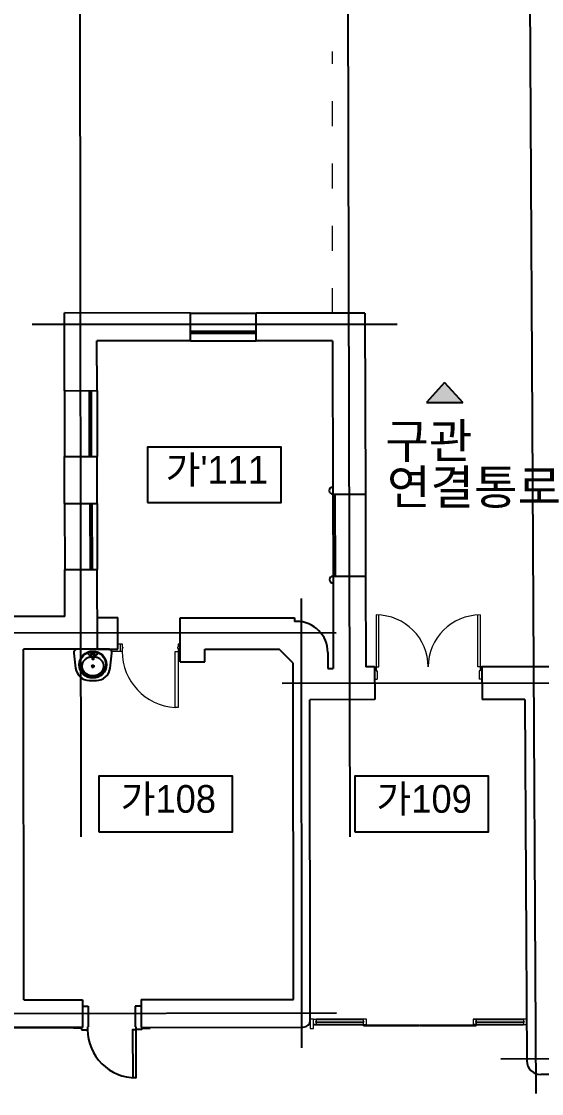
# Model space of a CAD drawing. Header units: millimetres. Extents: x 580267 to 706267, y 28800 to 115200.
# Drawn here: x 616614 to 624115, y 67883 to 83357 of the extents above; entities that cross this region are included whole.
import ezdxf
from ezdxf.enums import TextEntityAlignment as Align

# ---------------------------------------------------------------- set-up
doc = ezdxf.new("R2010")
doc.units = ezdxf.units.MM
doc.header["$LTSCALE"] = 5
doc.linetypes.add('ACAD_ISO03W100', pattern=[30, 12, -18])
for name, color, linetype in [('A-DOOR', 4, 'Continuous'), ('I-WIN', 4, 'Continuous'), ('text', 7, 'Continuous'), ('단면선', 2, 'Continuous'), ('입면', 7, 'Continuous'), ('입면선', 8, 'Continuous'), ('중심선', 1, 'Continuous')]:
    doc.layers.add(name, color=color, linetype=linetype)
doc.layers.add('ELE-2 (마감 창호)', color=4, linetype='Continuous', lineweight=9)
doc.layers.add('HID', color=7, linetype='ACAD_ISO03W100', lineweight=9)
doc.styles.get("Standard").update_dxf_attribs({"font": 'Gulim.ttf'})

# ---------------------------------------------------------------- blocks, each defined once
blk = doc.blocks.new('A$C26F80365')
at = {"layer": '입면선'}
for p, q in [((-25, 194), (25, 194)), ((-26, 0), (27, 0)), ((0, -27), (0, 26))]:
    blk.add_line(p, q, dxfattribs=at)
blk.add_lwpolyline([(-51, -205), (51, -205, 0.382162), (250, -27), (274, 189, 0.447008), (224, 245), (-224, 245, 0.447008), (-274, 189), (-250, -27, 0.382162)], format="xyb", close=True, dxfattribs=at)
blk.add_lwpolyline([(-25, 170), (-22, 170, -0.386916), (-18, 166), (-12, 101), (12, 101), (18, 166, -0.386916), (22, 170), (25, 170)], format="xyb", dxfattribs=at)
for centre, radius in [((0, 23), 196), ((0, 23), 188), ((-43, 182), 21.4), ((0, 182), 6.83), ((43, 182), 21.4), ((0, 0), 12.8)]:
    blk.add_circle(centre, radius, dxfattribs=at)
blk.add_rational_spline([(-15, 134), (-270, 114), (-135, -71), (0, -256), (135, -71), (270, 114), (15, 134)], [1, 0.527194519268, 1, 0.527194519268, 1, 0.527194519268, 1], degree=2, knots=[0, 0, 0, 0.333333, 0.333333, 0.666667, 0.666667, 1, 1, 1], dxfattribs=at)

msp = doc.modelspace()

# ---------------------------------------------------------------- linework, layer by layer
at = {"layer": 'A-DOOR'}
for p, q in [((617494.3, 69144.8), (617577.3, 69144.9)), ((617577.3, 69144.9), (617577.7, 68846.9)), ((618256.1, 69146.1), (618255.7, 68848.1)), ((618339.1, 69146), (618256.1, 69146.1)), ((617363.7, 68837.7), (617363.7, 68827.7)), ((617481.7, 68827.8), (617363.7, 68827.7)), ((617481.7, 68837.8), (617481.7, 68804.8)), ((617481.7, 68804.8), (617568.7, 68804.9)), ((617568.7, 68846.9), (617577.7, 68846.9)), ((617568.7, 68846.9), (617568.7, 68804.9)), ((618264.7, 68848.1), (618255.7, 68848.1)), ((618264.7, 68848.1), (618264.7, 68806.1)), ((618351.7, 68805.9), (618264.7, 68806.1)), ((618351.7, 68838.9), (618351.7, 68805.9)), ((618351.7, 68828.9), (618469.7, 68828.8)), ((618469.7, 68838.8), (618469.7, 68828.8))]:
    msp.add_line(p, q, dxfattribs=at)
msp.add_lwpolyline([(618223.8, 68110.1), (618222.7, 68806.1), (618264.7, 68806.1), (618265.8, 68110.1)], close=True, dxfattribs=at)
msp.add_arc((618264.7, 68806.1), 695.9, 180.09383, 270.09383, dxfattribs=at)
at = {"layer": 'ELE-2 (마감 창호)'}
for p, q in [((618002, 74372.3), (618038, 74372.3)), ((618038, 74372.3), (618038, 74264.3)), ((618038, 74372.3), (618066, 74372.3)), ((618066, 74372.3), (618066, 74327.3)), ((618066, 74327.3), (618074, 74327.3)), ((618066, 74309.3), (618066, 74264.3)), ((618074, 74309.3), (618066, 74309.3)), ((618074, 74327.3), (618074, 74309.3)), ((618874.4, 74327.3), (618866.4, 74327.3)), ((618866.4, 74327.3), (618866.4, 74309.3)), ((618866.4, 74309.3), (618874.4, 74309.3)), ((618874.4, 74372.3), (618874.4, 74327.3)), ((618874.4, 74372.3), (618902.4, 74372.3)), ((618874.4, 74309.3), (618874.4, 74264.3)), ((618038, 74264.3), (617923.6, 74264.3)), ((618066, 74264.3), (618038, 74264.3)), ((618874.4, 74264.3), (618902.4, 74264.3)), ((620824.5, 68958.5), (620779.5, 68958.5)), ((620779.5, 68958.5), (620779.5, 68823.5)), ((620824.5, 68823.5), (620824.5, 68958.5)), ((620824.5, 68958.5), (620863.5, 68958.5)), ((620824.5, 68878.7), (620824.5, 68958.5)), ((620863.5, 68878.7), (620824.5, 68878.7)), ((620863.5, 68922.6), (620853.5, 68921.6)), ((620853.5, 68921.6), (620853.5, 68913.6)), ((620853.5, 68913.6), (620863.5, 68912.6)), ((620858.5, 68920.6), (620858.5, 68914.6)), ((620859.5, 68920.6), (621549.5, 68920.4)), ((620859.5, 68914.6), (621549.5, 68914.4)), ((620863.5, 68958.5), (620863.5, 68922.6)), ((620865.5, 68922.1), (620863.5, 68922.6)), ((620865.5, 68913.1), (620863.5, 68912.6)), ((620863.5, 68912.6), (620863.5, 68878.7)), ((620866.5, 68920.6), (620865.5, 68922.1)), ((620866.5, 68914.6), (620865.5, 68913.1)), ((621541.5, 68920.4), (621542.5, 68921.9)), ((621541.5, 68914.4), (621542.5, 68912.9)), ((621542.5, 68921.9), (621544.5, 68922.4)), ((621542.5, 68912.9), (621544.5, 68912.4)), ((621589.5, 68958.5), (621544.5, 68958.5)), ((621544.5, 68958.5), (621544.5, 68878.5)), ((621544.5, 68922.4), (621554.5, 68921.4)), ((621554.5, 68913.4), (621544.5, 68912.4)), ((621544.5, 68878.5), (621589.5, 68878.5)), ((621546.2, 68872.9), (622346.7, 68872.7)), ((621546.2, 68872.9), (621546.2, 68872.9)), ((621546.2, 68860.9), (621546.2, 68872.9)), ((621546.2, 68860.9), (622346.7, 68860.7)), ((621549.5, 68920.4), (621549.5, 68914.4)), ((621554.5, 68921.4), (621554.5, 68913.4)), ((621589.5, 68878.5), (621589.5, 68958.5)), ((622346.7, 68860.7), (622346.7, 68872.7)), ((622356.2, 68872.9), (623171.9, 68872.7)), ((622356.2, 68872.9), (622356.2, 68872.9)), ((622356.2, 68860.9), (622356.2, 68872.9)), ((622356.2, 68860.9), (623171.9, 68860.7)), ((623174.8, 68958.5), (623129.8, 68958.5)), ((623129.8, 68958.5), (623129.8, 68878.5)), ((623129.8, 68878.5), (623174.8, 68878.5)), ((623135.8, 68958.5), (623174.8, 68958.5)), ((623174.8, 68878.7), (623135.8, 68878.8)), ((623174.8, 68922.6), (623164.8, 68921.6)), ((623164.8, 68921.6), (623164.8, 68913.6)), ((623164.8, 68913.6), (623174.8, 68912.6)), ((623169.8, 68920.6), (623169.8, 68914.6)), ((623170.8, 68920.6), (623860.8, 68920.4)), ((623170.8, 68914.6), (623860.8, 68914.4)), ((623171.9, 68860.7), (623171.9, 68872.7)), ((623174.8, 68878.5), (623174.8, 68958.5)), ((623174.8, 68958.5), (623174.8, 68922.6)), ((623176.8, 68922.1), (623174.8, 68922.6)), ((623176.8, 68913.1), (623174.8, 68912.6)), ((623174.8, 68912.6), (623174.8, 68878.7)), ((623177.8, 68920.6), (623176.8, 68922.1)), ((623177.8, 68914.6), (623176.8, 68913.1)), ((623852.8, 68920.4), (623853.8, 68921.9)), ((623852.8, 68914.4), (623853.8, 68912.9)), ((623853.8, 68921.9), (623855.8, 68922.4)), ((623853.8, 68912.9), (623855.8, 68912.4)), ((623900.8, 68958.5), (623855.8, 68958.5)), ((623855.8, 68958.5), (623855.8, 68878.5)), ((623855.8, 68922.4), (623865.8, 68921.4)), ((623865.8, 68913.4), (623855.8, 68912.4)), ((623855.8, 68878.5), (623900.8, 68878.5)), ((623901.5, 68958.5), (623856.5, 68958.5)), ((623860.8, 68920.4), (623860.8, 68914.4)), ((623865.8, 68921.4), (623865.8, 68913.4)), ((620779.5, 68823.5), (620824.5, 68823.5))]:
    msp.add_line(p, q, dxfattribs=at)
at = {"layer": 'ELE-2 (마감 창호)', "ltscale": 6}
for p, q in [((621706, 73865.8), (621706, 74040.8)), ((621706, 74040.8), (621731, 74040.8)), ((621731, 74040.8), (621731, 73985.8)), ((621731, 73985.8), (621746, 73985.8)), ((621746, 73985.8), (621746, 73865.8)), ((623231, 73985.8), (623216, 73985.8)), ((623216, 73985.8), (623216, 73865.8)), ((623256, 74040.8), (623231, 74040.8)), ((623231, 74040.8), (623231, 73985.8)), ((623256, 73865.8), (623256, 74040.8)), ((621706, 73865.8), (621746, 73865.8)), ((623256, 73865.8), (623216, 73865.8))]:
    msp.add_line(p, q, dxfattribs=at)
at = {"layer": 'ELE-2 (마감 창호)'}
for points in [[(621731, 74790.8), (621731, 74040.8)], [(621731, 74040.8), (621767, 74040.8), (621767, 74790)], [(623231, 74040.8), (623195, 74040.8), (623195, 74790)], [(623231, 74790.8), (623231, 74040.8)], [(618829.4, 73455.9), (618829.4, 74264.3), (618874.4, 74264.3), (618874.4, 73455.9), (618829.4, 73455.9)]]:
    msp.add_lwpolyline(points, dxfattribs=at)
at = {"layer": 'ELE-2 (마감 창호)', "ltscale": 6}
for centre, start, end in [((621731, 74040.8), 0, 90), ((623231, 74040.8), 90, 180)]:
    msp.add_arc(centre, 750, start, end, dxfattribs=at)
at = {"layer": 'ELE-2 (마감 창호)'}
msp.add_arc((618874.4, 74264.3), 808.4, 180, 266.80887, dxfattribs=at)
at = {"layer": 'HID', "ltscale": 6}
msp.add_line((621098.8, 79147.4), (621098.8, 82923), dxfattribs=at)
msp.add_solid([(622718, 78145.1), (622458, 77855.1), (622978, 77855.1)], dxfattribs=at)
at = {"layer": 'I-WIN', "linetype": 'ByBlock'}
for p, q in [((619052.6, 78888.4), (619998.6, 78887.9)), ((619052.6, 78858.4), (619998.6, 78857.9)), ((617589.3, 78028.1), (617590.5, 77078.1)), ((617619.3, 78028.1), (617620.5, 77078.1)), ((621104.5, 76534.1), (621107.5, 75351.1)), ((621134.5, 76534.2), (621137.5, 75351.2)), ((617601.3, 76398.1), (617602.6, 75448.1)), ((617631.3, 76398.2), (617632.6, 75448.2))]:
    msp.add_line(p, q, dxfattribs=at)
at = {"layer": 'text'}
for p, q in [((622718, 78145.1), (622458, 77855.1)), ((622718, 78145.1), (622978, 77855.1)), ((622458, 77855.1), (622978, 77855.1))]:
    msp.add_line(p, q, dxfattribs=at)
for points in [[(618430.6, 76412.7), (620359.2, 76412.7), (620359.2, 77214.5), (618430.6, 77214.5)], [(617730.6, 71662.7), (619659.2, 71662.7), (619659.2, 72464.5), (617730.6, 72464.5)], [(621420.6, 71662.7), (623349.2, 71662.7), (623349.2, 72464.5), (621420.6, 72464.5)]]:
    msp.add_lwpolyline(points, close=True, dxfattribs=at)
at = {"layer": '단면선'}
for p, q in [((617234.3, 78027.6), (617232.7, 79149.3)), ((619051.9, 79148.4), (617232.7, 79149.3)), ((619052.5, 78748.4), (619051.9, 79148.4)), ((621567.5, 79147.1), (619997.9, 79147.9)), ((619998.5, 78747.9), (619997.9, 79147.9)), ((621567.5, 79147.1), (621574.5, 76535.3)), ((617704.3, 78028.3), (617703.3, 78749.1)), ((619052.5, 78748.4), (617703.3, 78749.1)), ((621098.8, 78747.4), (619998.5, 78747.9)), ((621098.8, 78747.4), (621104.5, 76534.6)), ((617234.3, 78027.6), (617704.3, 78028.3)), ((617233.2, 77077.6), (617705.5, 77078.3)), ((617236.3, 76397.6), (617235.5, 77077.6)), ((617706.3, 76398.3), (617705.5, 77078.3)), ((621100.9, 76534.7), (621574.5, 76535.3)), ((617236.3, 76397.6), (617706.3, 76398.3)), ((617237.5, 75447.6), (617707.5, 75448.3)), ((617238.4, 74766.6), (617237.5, 75447.6)), ((617709, 74296.3), (617707.5, 75448.3)), ((621107.5, 75351.7), (621577.5, 75352.3)), ((621107.5, 75351.7), (621110.9, 74017.7)), ((621577.5, 75352.3), (621580.9, 74040.7)), ((617238.4, 74766.6), (616430, 74767)), ((617708.4, 74753.2), (618001.8, 74752.7)), ((618002.4, 74296.2), (618001.8, 74752.7)), ((618902.8, 74111.9), (618901.8, 74751.1)), ((618901.8, 74751.1), (620550.8, 74748.2)), ((620550.8, 74748.2), (620550.9, 74698.2)), ((620581.9, 74698.2), (620550.9, 74698.2)), ((617709, 74296.3), (616643.6, 74296.9)), ((616650.3, 69236.7), (616643.6, 74296.9)), ((617709, 74296.3), (618002.4, 74296.2)), ((619257.6, 74296.2), (620328.8, 74297.6)), ((619257.8, 74112.4), (619257.6, 74296.2)), ((620532.8, 74094.1), (620328.8, 74297.6)), ((621032.5, 74248.8), (621032.8, 74017.6)), ((618902.8, 74111.9), (619257.8, 74112.4)), ((620539, 69241.8), (620532.8, 74094.1)), ((621032.8, 74017.6), (621110.9, 74017.7)), ((621706, 74040.8), (621708.5, 73568.3)), ((625081.2, 74043.8), (623256, 74040.8)), ((623256, 74040.8), (623258.4, 73570.8)), ((621708.5, 73568.3), (620773.4, 73566.8)), ((620779.4, 68942.1), (620773.4, 73566.8)), ((623876.4, 73571.8), (623258.4, 73570.8)), ((623876.4, 73571.8), (623903.9, 68357.4)), ((616650.3, 69236.7), (617494.2, 69237.8)), ((617494.2, 69237.8), (617494.7, 68837.8)), ((618339, 69238.9), (620539, 69241.8)), ((618339, 69238.9), (618339.5, 68838.9)), ((614078, 68833.3), (617481.7, 68837.8)), ((617494.7, 68837.8), (614078, 68833.3)), ((618339.5, 68838.9), (620679.5, 68841.9)), ((625956.9, 68163.3), (624104.4, 68158.5))]:
    msp.add_line(p, q, dxfattribs=at)
at = {"layer": '단면선', "ltscale": 6}
msp.add_line((621706, 74040.8), (621580.9, 74040.7), dxfattribs=at)
at = {"layer": '단면선'}
for centre, radius, start, end in [((621104.4, 76584.6), 50, 90.07505, 270.07505), ((621107.7, 75301.6), 50, 90.07505, 270.07505), ((620582.5, 74248.2), 450, 0.07505, 90.07505), ((620679.4, 68941.9), 100, 270.07505, 0.07357), ((624103.9, 68358.5), 200, 180.30213, 270.12836)]:
    msp.add_arc(centre, radius, start, end, dxfattribs=at)
at = {"layer": '입면'}
for p, q in [((619051.9, 79148.4), (619997.9, 79147.9)), ((619052.5, 78748.4), (619998.5, 78747.9)), ((617234.3, 78027.6), (617235.5, 77077.6)), ((617704.3, 78028.3), (617705.5, 77078.3)), ((621574.5, 76535.3), (621577.5, 75352.3)), ((617236.3, 76397.6), (617237.6, 75447.6)), ((617706.3, 76398.3), (617707.6, 75448.3)), ((620824.5, 68878.5), (621544.5, 68878.5)), ((620863.5, 68958.5), (621544.5, 68958.5)), ((620863.5, 68878.7), (621544.5, 68878.5)), ((623135.8, 68878.5), (623855.8, 68878.5)), ((623174.8, 68958.5), (623855.8, 68958.5)), ((623174.8, 68878.7), (623855.8, 68878.5))]:
    msp.add_line(p, q, dxfattribs=at)
at = {"layer": '중심선'}
for p, q in [((617477.4, 71590.1), (617453.5, 90383)), ((621303.7, 90383), (621352.2, 71587.4)), ((623912.8, 90383), (624031.4, 67883.1)), ((622033.2, 78981.9), (616768, 78984.5)), ((620659.9, 68541.9), (620651.5, 75029.8)), ((621152.2, 74529.6), (597674.8, 74541.4)), ((671819.2, 73884.8), (620375.3, 73801.1)), ((621159.2, 69042.6), (597674.8, 69011.8)), ((656218.1, 68469.8), (623528.8, 68381.8))]:
    msp.add_line(p, q, dxfattribs=at)

# ---------------------------------------------------------------- block references
at = {"layer": '입면선'}
msp.add_blockref('A$C26F80365', (617643.6, 74051.3), dxfattribs=at)

# ---------------------------------------------------------------- texts
at = {"layer": 'text', "ltscale": 6}
for s, p in [('구관', (621861.9, 77053.5)), ('연결통로', (621886.6, 76387.2))]:
    msp.add_text(s, height=500, dxfattribs=at).set_placement(p)
at = {"layer": 'text'}
for s, p in [("가'111", (619432.7, 76885.9)), ('가108', (618732.7, 72135.9)), ('가109', (622422.7, 72135.9))]:
    msp.add_text(s, height=400, dxfattribs=at).set_placement(p, align=Align.MIDDLE_CENTER)

doc.saveas('drawing.dxf')
